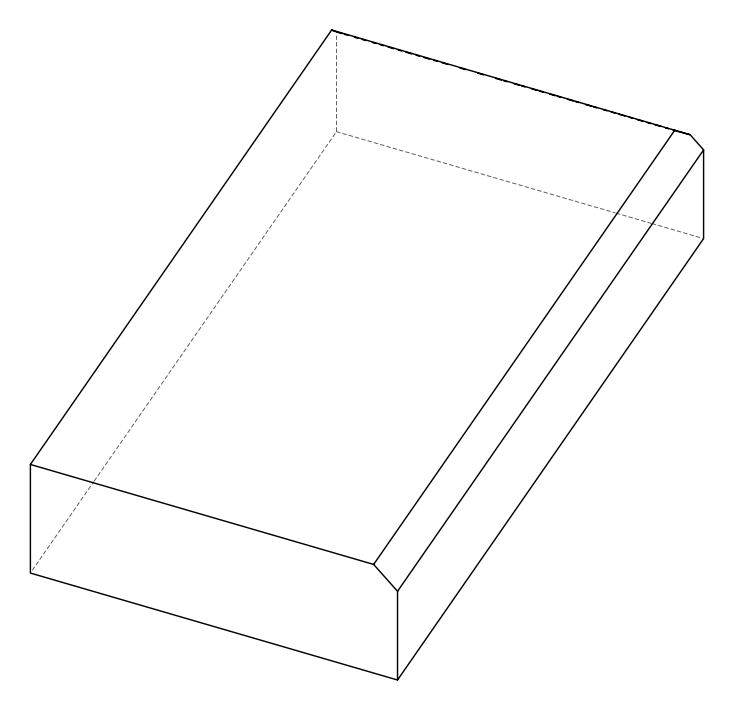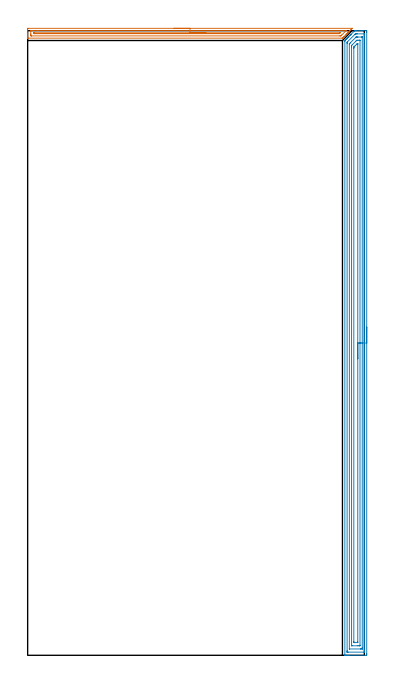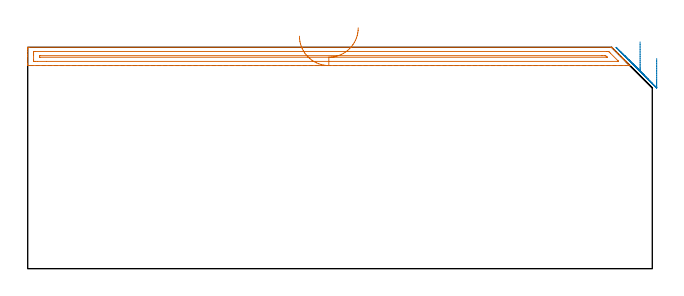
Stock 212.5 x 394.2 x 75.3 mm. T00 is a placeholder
(PLAN: 2 operations, 0 tool changes, 21 min)
(1 AREA_MILL | FG_CHAMFER_SURFACE | UGT0205_001 | 5.01 min | 4015 mm3)
(2 AREA_MILL_1 | FG_CHAMFER_SURFACE_1 | UGT0205_001 | 16.01 min | 37377 mm3)
(TOOL UGT0205_001 | Chamfer Mill 20 x 3 x 45 deg. | D20 FL50 Z2)
(OP 1 AREA_MILL)
G17 G21 G94 G90
T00 M6
G54
G17 G0 G90 X92.45 Y395.7 S1061 M3
G43 Z85.3 H0
Z79.1
G94 G1 X92.488 Z78.228 F250.
X92.602 Z77.363
X92.791 Z76.512
X93.053 Z75.68
X93.387 Z74.874
X93.79 Z74.1
X94.259 Z73.364
X94.79 Z72.672
X95.379 Z72.029
X96.022 Z71.44
X96.714 Z70.908
X97.45 Z70.44
X98.224 Z70.037
X99.03 Z69.703
X99.862 Z69.441
X100.714 Z69.252
X101.578 Z69.138
X102.45 Z69.1
X204.581
X204.879 Y395.698 Z69.102
X204.886 Y395.697 Z69.103
X204.889 Y395.693 Z69.107
X204.885 Y395.686 Z69.114
X204.879 Y395.679 Z69.121
X204.863 Y395.663 Z69.137
X204.447 Y395.245 Z69.552
X203.945 Y394.745 Z70.054
X203.565 Y394.363 Z70.434
X203.39 Y394.19 Z70.61
X203.21 Y394.01 Z70.79
X202.683 Y393.482 Z71.316
X202.497 Y393.296 Z71.503
X202.361 Y393.161 Z71.639
X202.242 Y393.041 Z71.756
X202.199 Y392.998 Z71.8
X201.513 Y392.312 Z72.487
X201.361 Y392.159 Z72.638
X201.306 Y392.105 Z72.693
X200.664 Y391.464 Z73.336
X200.479 Y391.277 Z73.519
X199.817 Y390.617 Z74.183
X199.598 Y390.396 Z74.4
X198.967 Y389.766 Z75.033
X198.923 Y389.723 Z75.076
X198.704 Y389.507 Z75.286
X198.696 Y389.504 Z75.289
X198.479 Y389.5 Z75.3
X0.615 Y389.502 Z75.298
X0.17 Y389.505 Z75.295
X0.079 Y389.503 Z75.292
X0.01 Y389.519 Z75.273
X0. Y389.771 Z75.027
Y389.847 Z74.952
Y390.164 Z74.635
Y390.837 Z73.958
Y392.054 Z72.742
Y392.6 Z72.194
Y394.972 Z69.824
X0.003 Y395.245 Z69.551
X0.01 Y395.691 Z69.105
X0.162 Y395.695 Z69.103
X0.617 Y395.7 Z69.1
X102.45
Y394.286 Z70.514
X200.789 Y394.285 Z70.515
X200.985 Y394.281 Z70.519
X201.019 Y394.279 Z70.521
X201.014 Y394.27 Z70.53
X201.001 Y394.253 Z70.547
X200.913 Y394.163 Z70.637
X200.805 Y394.054 Z70.746
X198.251 Y391.5 Z73.3
X198.03 Y391.28 Z73.52
X197.804 Y391.06 Z73.74
X197.704 Y390.966 Z73.834
X197.642 Y390.921 Z73.879
X197.058 Y390.914 Z73.886
X2.403 Y390.916 Z73.884
X2.322 Y390.917 Z73.883
X2.033 Y390.923 Z73.877
X2.01 Y391.017 Z73.783
X2.003 Y391.232 Z73.568
X2.001 Y391.718 Z73.082
X2. Y392.117 Z72.683
X2.002 Y393.878 Z70.922
X2.01 Y394.271 Z70.529
X2.403 Y394.283 Z70.517
X2.483 Y394.285 Z70.515
X3.297 Y394.286 Z70.514
X6.395
X102.45
Y392.872 Z71.928
X196.863 Y392.871 Z71.929
X196.962 Y392.869 Z71.931
X197.137 Y392.865 Z71.935
X197.153 Y392.862 Z71.938
X197.147 Y392.851 Z71.949
X197.137 Y392.837 Z71.963
X197.018 Y392.718 Z72.082
X196.898 Y392.6 Z72.2
X196.676 Y392.387 Z72.413
X196.606 Y392.335 Z72.465
X196.514 Y392.333 Z72.467
X196.244 Y392.33 Z72.47
X195.625 Y392.329 Z72.471
X195.35
X4.19 Y392.331 Z72.469
X4.099 Y392.332 Z72.468
X4.027 Y392.335 Z72.465
X4.012 Y392.336 Z72.464
X4.008 Y392.36 Z72.44
X4.004 Y392.413 Z72.387
X4.001 Y392.6 Z72.2
X4.002 Y392.786 Z72.014
X4.007 Y392.849 Z71.951
X4.011 Y392.866 Z71.934
X4.02 Y392.867 Z71.933
X4.053 Y392.869 Z71.931
X4.19 Y392.871 Z71.929
X102.45 Y392.872 Z71.928
X103.322 Z71.966
X104.187 Z72.08
X105.038 Z72.269
X105.87 Z72.532
X106.676 Z72.865
X107.45 Z73.268
X108.186 Z73.737
X108.878 Z74.268
X109.521 Z74.857
X110.11 Z75.501
X110.642 Z76.193
X111.11 Z76.928
X111.513 Z77.702
X111.847 Z78.508
X112.109 Z79.34
X112.298 Z80.192
X112.412 Z81.057
X112.45 Z81.928
G0 Z85.3
M5
M2
(OP 2 AREA_MILL_1)
G17 G21 G94 G90
T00 M6
G54
G17 G0 G90 X214. Y207.1 S1061 M3
G43 Z85.3 H0
Z71.5
G94 G1 Y207.062 Z70.628 F250.
Y206.948 Z69.763
Y206.759 Z68.912
Y206.497 Z68.08
Y206.163 Z67.274
Y205.76 Z66.5
Y205.292 Z65.764
Y204.76 Z65.072
Y204.171 Z64.429
Y203.528 Z63.84
Y202.836 Z63.308
Y202.1 Z62.84
Y201.326 Z62.437
Y200.52 Z62.103
Y199.688 Z61.841
Y198.836 Z61.652
Y197.972 Z61.538
Y197.1 Z61.5
Y1.154
X213.999 Y0.615 Z61.501
X213.997 Y0.265 Z61.502
X213.993 Y0.01 Z61.504
X213.654 Y0. Z61.843
X203.167 Z72.327
X202.623 Z72.874
X202.294 Z73.202
X201.749 Z73.747
X201.42 Z74.075
X200.46 Z75.039
X200.329 Y0.001 Z75.163
X200.254 Y0.005 Z75.237
X200.203 Y0.01 Z75.288
X200.2 Y0.168 Z75.3
Y387.333
X200.202 Y387.995 Z75.287
X200.35 Y388.151 Z75.148
X200.426 Y388.227 Z75.073
X200.546 Y388.348 Z74.95
X200.875 Y388.675 Z74.625
X201.105 Y388.906 Z74.394
X201.319 Y389.12 Z74.179
X201.42 Y389.222 Z74.076
X201.617 Y389.417 Z73.882
X201.696 Y389.496 Z73.804
X202.294 Y390.095 Z73.203
X202.511 Y390.311 Z72.989
X203.167 Y390.969 Z72.329
X203.227 Y391.027 Z72.272
X203.403 Y391.204 Z72.096
X203.459 Y391.26 Z72.038
X203.512 Y391.313 Z71.987
X203.701 Y391.501 Z71.798
X203.75 Y391.551 Z71.747
X203.797 Y391.598 Z71.702
X203.999 Y391.799 Z71.5
X204.041 Y391.843 Z71.456
X204.082 Y391.883 Z71.417
X206.082 Y393.883 Z69.416
X206.226 Y394.028 Z69.27
X206.383 Y394.181 Z69.115
X206.407 Y394.196 Z69.09
X206.445 Y394.199 Z69.054
X206.459 Y394.2 Z69.04
X207.537 Z67.958
X209.614 Z65.883
X211.033 Z64.463
X211.634 Z63.862
X213.382 Z62.115
X213.654 Y394.196 Z61.843
X213.993 Y394.19 Z61.504
X213.997 Y393.935 Z61.502
X213.999 Y393.585 Z61.501
X214. Y393.232 Z61.5
Y197.1
X212.586 Z62.914
X212.585 Y2.6 Z62.915
X212.584 Y2.401 Z62.916
X212.58 Y2.055 Z62.92
X212.579 Y2.019 Z62.921
X212.534 Y2.01 Z62.967
X212.43 Y2.005 Z63.07
X212.298 Y2.001 Z63.202
X202.294 Y2. Z73.206
X201.811 Y2.001 Z73.689
X201.663 Y2.007 Z73.837
X201.635 Y2.01 Z73.865
X201.621 Y2.02 Z73.879
X201.619 Y2.052 Z73.881
X201.616 Y2.201 Z73.884
X201.615 Y2.401 Z73.885
X201.614 Y3.095 Z73.886
X201.615 Y386.241 Z73.885
Y386.44
X201.619 Y386.787 Z73.881
X201.621 Y386.956 Z73.879
X201.704 Y387.043 Z73.796
X201.984 Y387.333 Z73.516
X206.557 Y391.907 Z68.943
X206.663 Y392.011 Z68.837
X206.799 Y392.141 Z68.701
X206.848 Y392.186 Z68.652
X206.904 Y392.19 Z68.596
X207.147 Y392.198 Z68.353
X207.537 Y392.199 Z67.963
X208.019 Y392.2 Z67.481
X212.389 Y392.199 Z63.111
X212.537 Y392.193 Z62.963
X212.565 Y392.19 Z62.935
X212.579 Y392.18 Z62.921
X212.581 Y392.148 Z62.919
X212.584 Y391.999 Z62.916
X212.585 Y391.799 Z62.915
X212.586 Y391.105 Z62.914
Y197.1
X211.172 Z64.328
X211.171 Y4.938 Z64.329
X211.168 Y4.187 Z64.332
X211.166 Y4.051 Z64.334
X211.163 Y4.01 Z64.337
X211.124 Y4.007 Z64.376
X211.033 Y4.004 Z64.467
X210.342 Y4. Z65.158
X210.159 Z65.341
X203.167 Y4.001 Z72.333
X203.107 Y4.004 Z72.393
X203.059 Y4.009 Z72.441
X203.035 Y4.013 Z72.465
X203.034 Y4.046 Z72.466
X203.03 Y4.187 Z72.47
X203.029 Y4.329 Z72.471
Y385.547
X203.03 Y385.688 Z72.47
X203.033 Y385.831 Z72.467
X203.036 Y385.921 Z72.464
X203.069 Y385.959 Z72.431
X203.167 Y386.064 Z72.333
X203.352 Y386.252 Z72.148
X203.539 Y386.44 Z71.961
X207.114 Y390.013 Z68.386
X207.258 Y390.15 Z68.242
X207.299 Y390.187 Z68.201
X207.359 Y390.195 Z68.141
X207.537 Y390.197 Z67.963
X208.228 Y390.2 Z67.272
X208.411 Z67.089
X210.85 Z64.65
X211.033 Y390.199 Z64.467
X211.094 Y390.196 Z64.406
X211.142 Y390.191 Z64.358
X211.165 Y390.187 Z64.335
X211.166 Y390.154 Z64.334
X211.17 Y390.013 Z64.33
X211.171 Y389.871 Z64.329
X211.172 Y197.1 Z64.328
X209.757 Z65.743
Y6.384
X209.756 Y6.223 Z65.744
X209.753 Y6.094 Z65.747
X209.751 Y6.017 Z65.749
X209.708 Y6.01 Z65.792
X209.285 Y6. Z66.215
X209.259 Z66.241
X208.411 Z67.089
X204.889 Z70.611
X204.498 Y6.008 Z71.002
X204.455 Y6.01 Z71.045
X204.45 Y6.039 Z71.05
X204.445 Y6.088 Z71.055
X204.443 Y6.137 Z71.057
Y383.761
X204.444 Y384.243 Z71.056
X204.447 Y384.654 Z71.053
X204.451 Y384.89 Z71.049
X204.567 Y385.01 Z70.933
X204.915 Y385.366 Z70.585
X205.005 Y385.456 Z70.495
X207.214 Y387.664 Z68.286
X207.537 Y387.983 Z67.963
X207.661 Y388.1 Z67.839
X207.777 Y388.19 Z67.723
X208.437 Y388.2 Z67.063
X209.311 Z66.189
X209.702 Y388.192 Z65.798
X209.746 Y388.19 Z65.754
X209.75 Y388.161 Z65.75
X209.755 Y388.112 Z65.745
X209.757 Y388.063 Z65.743
Y197.1
X208.343 Z67.157
Y8.653
X208.341 Y8.241 Z67.159
X208.338 Y8.036 Z67.162
X208.337 Y8.017 Z67.163
X208.322 Y8.01 Z67.178
X208.267 Y8.005 Z67.233
X208.175 Y8.001 Z67.325
X206.428 Y8. Z69.072
X205.949 Y8.004 Z69.551
X205.898 Y8.006 Z69.602
X205.866 Y8.009 Z69.634
X205.864 Y8.043 Z69.636
X205.861 Y8.223 Z69.639
X205.857 Y8.583 Z69.643
Y8.653
Y382.868
X205.86 Y383.689 Z69.64
X205.862 Y383.761 Z69.638
X205.868 Y383.858 Z69.632
X205.946 Y383.94 Z69.554
X206.066 Y384.065 Z69.434
X206.216 Y384.218 Z69.284
X206.652 Y384.654 Z68.848
X207.537 Y385.539 Z67.963
X207.82 Y385.821 Z67.68
X207.984 Y385.984 Z67.516
X208.082 Y386.078 Z67.418
X208.183 Y386.173 Z67.317
X208.317 Y386.19 Z67.183
X208.336 Y386.178 Z67.164
X208.339 Y386.103 Z67.161
X208.341 Y385.941 Z67.159
X208.343 Y385.617 Z67.157
Y385.547
Y197.1
Y196.228 Z67.195
Y195.364 Z67.309
Y194.512 Z67.498
Y193.68 Z67.76
Y192.874 Z68.094
Y192.1 Z68.497
Y191.364 Z68.965
Y190.672 Z69.496
Y190.029 Z70.086
Y189.44 Z70.729
Y188.908 Z71.421
Y188.44 Z72.157
Y188.037 Z72.931
Y187.703 Z73.737
Y187.441 Z74.569
Y187.252 Z75.42
Y187.138 Z76.285
Y187.1 Z77.157
G0 Z85.3
M5
M2
